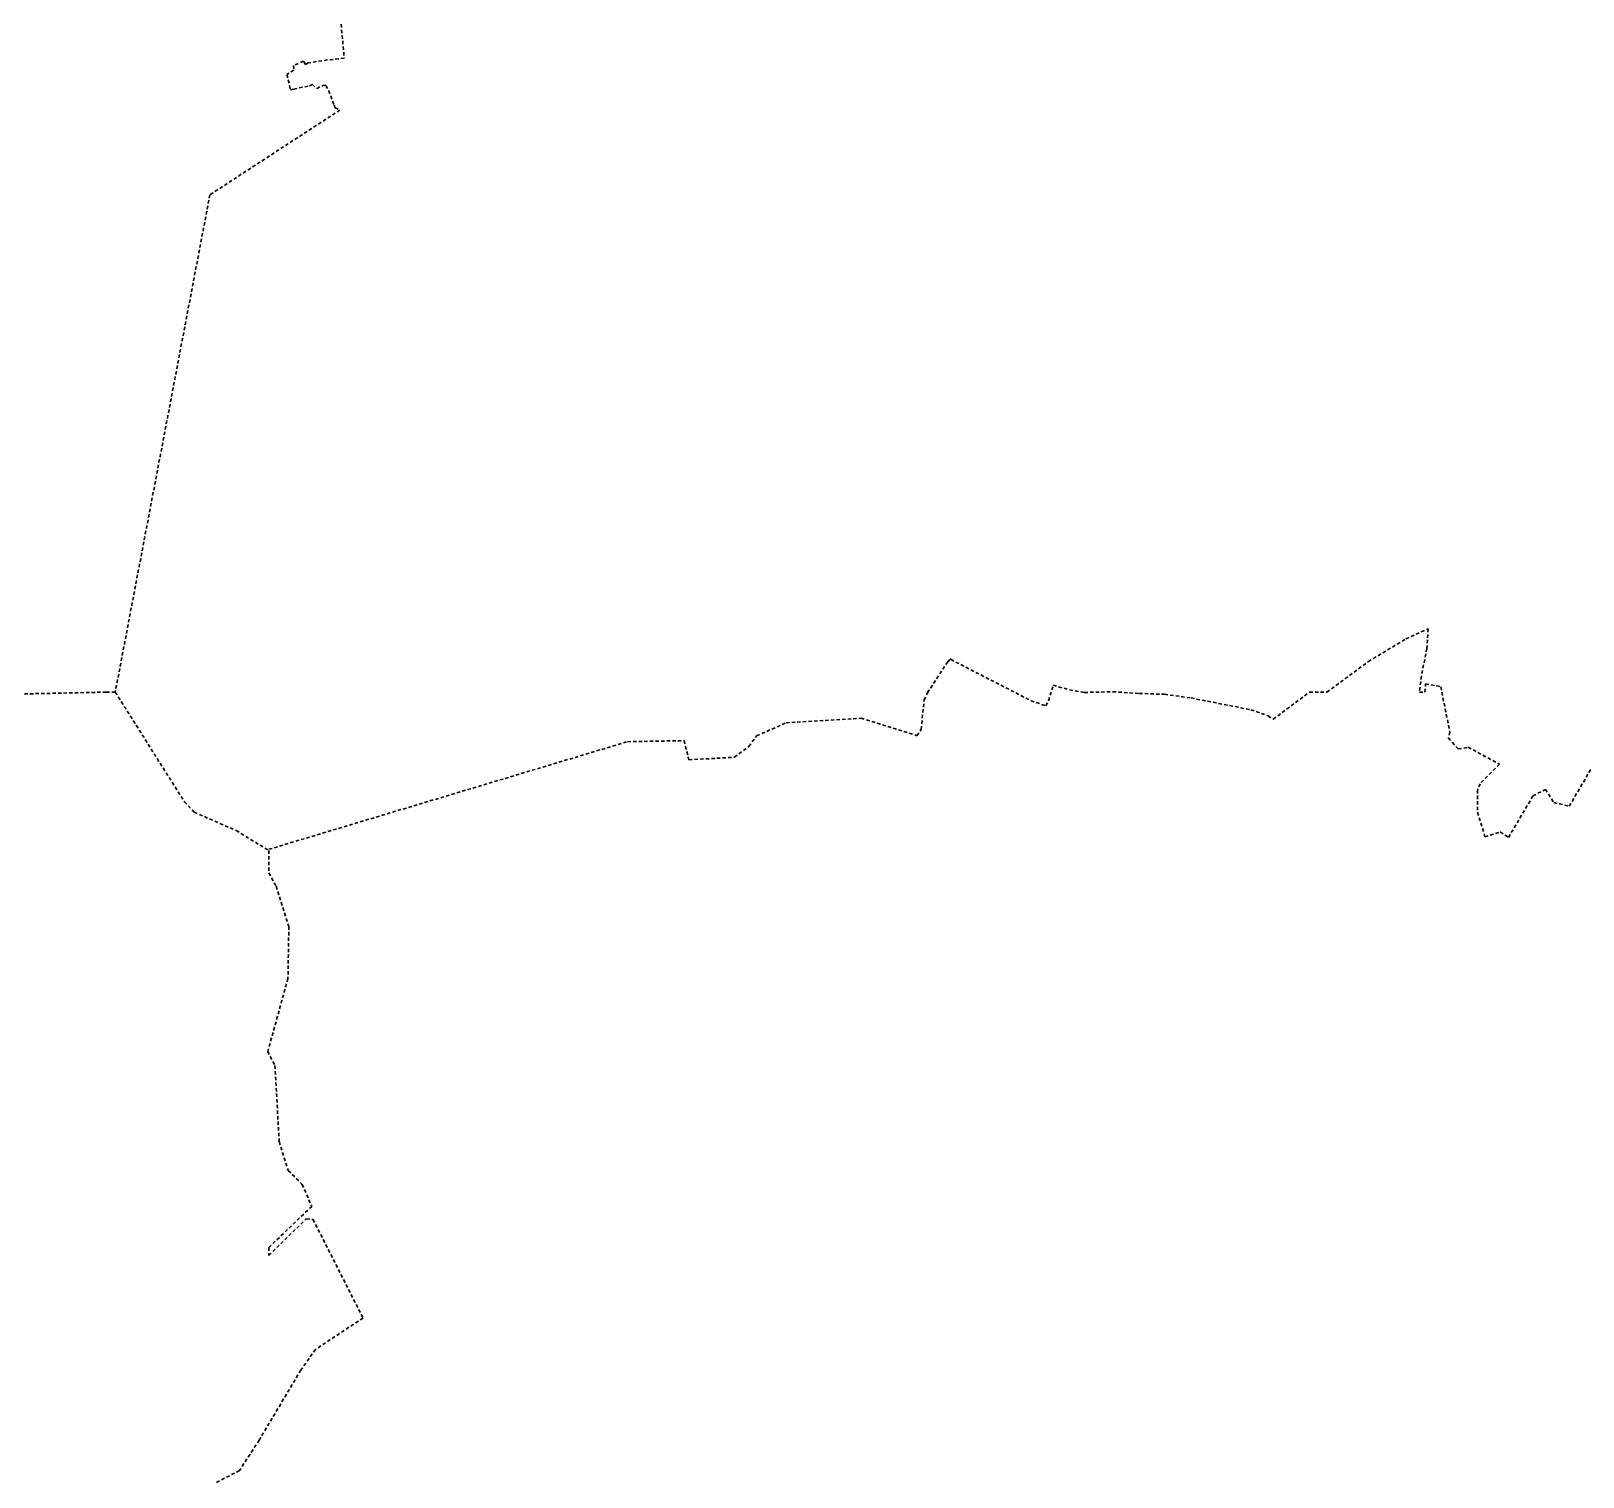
# Model space of a CAD drawing. Header units: metres. Extents: x 542180 to 550635, y 1840441 to 1846931.
# Drawn here: x 547858 to 548786, y 1842531 to 1843395 of the extents above; entities that cross this region are included whole.
import ezdxf

# ---------------------------------------------------------------- set-up
doc = ezdxf.new("R2010")
doc.units = ezdxf.units.M
doc.header["$MEASUREMENT"] = 0
doc.linetypes.add('DGN Style 2', pattern=[3.355162, 2.013097, -1.342065])
doc.layers.add('Level 34', color=7, linetype='Continuous', lineweight=0)

msp = doc.modelspace()

# ---------------------------------------------------------------- linework, layer by layer
at = {"layer": 'Level 34', "color": 2, "linetype": 'DGN Style 2', "lineweight": 30}
for p, q in [((548042.95, 1843402.89), (548045.12, 1843379.23)), ((548020.72, 1843377.36), (548014.86, 1843374.85)), ((548014.86, 1843374.85), (548014.87, 1843372.12)), ((548021.95, 1843375.46), (548020.72, 1843377.36)), ((548023.59, 1843376.48), (548021.95, 1843375.46)), ((548035.12, 1843378.17), (548023.59, 1843376.48)), ((548045.12, 1843379.23), (548035.12, 1843378.17)), ((548014.87, 1843372.12), (548010.87, 1843369.46)), ((548010.87, 1843369.46), (548012.99, 1843360.36)), ((548012.99, 1843360.36), (548014.95, 1843360.68)), ((548014.95, 1843360.68), (548024.43, 1843362.73)), ((548024.43, 1843362.73), (548026.08, 1843363.38)), ((548026.08, 1843363.38), (548028.69, 1843361.18)), ((548028.69, 1843361.18), (548032.89, 1843363.03)), ((548032.89, 1843363.03), (548034.13, 1843362.85)), ((548034.13, 1843362.85), (548035.86, 1843359.76)), ((548035.86, 1843359.76), (548039.01, 1843351.18)), ((548042.57, 1843348.21), (547964.78, 1843297.52)), ((548039.01, 1843351.18), (548039.67, 1843349.54)), ((548039.67, 1843349.54), (548042.57, 1843348.21)), ((547964.78, 1843297.52), (547908.15, 1843000)), ((548657.72, 1843018.31), (548680.2, 1843031.9)), ((548680.2, 1843031.9), (548693.44, 1843037.91)), ((548693.44, 1843037.91), (548692.72, 1843026.17)), ((548692.72, 1843026.17), (548689.38, 1843009.61)), ((548393.96, 1842999.61), (548406.07, 1843018.12)), ((548406.07, 1843018.12), (548407.64, 1843019.83)), ((548407.64, 1843019.83), (548408.05, 1843019.5)), ((548408.05, 1843019.5), (548455.91, 1842994.84)), ((548632.91, 1843000), (548657.72, 1843018.31)), ((548466.36, 1842994.88), (548469.21, 1843004.18)), ((548469.21, 1843004.18), (548479.03, 1843001.28)), ((548689.38, 1843009.61), (548688.25, 1843000)), ((548691.5, 1843000), (548691.93, 1843004.94)), ((548691.93, 1843004.94), (548700.97, 1843003.22)), ((548700.97, 1843003.22), (548706.45, 1842976.13)), ((548777.82, 1842931.73), (548822.19, 1843007.78)), ((547902.76, 1843000), (547372.96, 1842988.42)), ((547908.15, 1843000), (547902.76, 1843000)), ((547908.15, 1843000), (547949.56, 1842934.43)), ((548390.24, 1842977.72), (548391.92, 1842995.24)), ((548391.92, 1842995.24), (548393.96, 1842999.61)), ((548455.91, 1842994.84), (548464.77, 1842991.8)), ((548464.77, 1842991.8), (548466.36, 1842994.88)), ((548479.03, 1843001.28), (548487.87, 1842999.82)), ((548487.87, 1842999.82), (548504.84, 1843000.24)), ((548504.84, 1843000.24), (548520.63, 1842999.21)), ((548520.63, 1842999.21), (548535.83, 1842998.7)), ((548535.83, 1842998.7), (548551.62, 1842996.52)), ((548551.62, 1842996.52), (548587.43, 1842989.47)), ((548600.76, 1842983.76), (548622.43, 1843000)), ((548622.43, 1843000), (548632.91, 1843000)), ((548688.25, 1843000), (548691.5, 1843000)), ((548309.4, 1842981.67), (548354.28, 1842984.34)), ((548354.28, 1842984.34), (548387.69, 1842973.94)), ((548587.43, 1842989.47), (548597.75, 1842985.79)), ((548597.75, 1842985.79), (548600.76, 1842983.76)), ((548291.76, 1842973.8), (548309.4, 1842981.67)), ((548387.69, 1842973.94), (548390.24, 1842977.72)), ((548706.45, 1842976.13), (548705.56, 1842972.52)), ((548000, 1842905.96), (548214.53, 1842970.36)), ((548214.53, 1842970.36), (548248.4, 1842970.97)), ((548248.4, 1842970.97), (548251.31, 1842959.52)), ((548278.56, 1842961.03), (548287.03, 1842967.55)), ((548287.03, 1842967.55), (548291.76, 1842973.8)), ((548705.56, 1842972.52), (548711.48, 1842965.99)), ((548711.48, 1842965.99), (548717.36, 1842967)), ((548717.36, 1842967), (548736.07, 1842956.86)), ((548251.31, 1842959.52), (548278.56, 1842961.03)), ((548736.07, 1842956.86), (548724.57, 1842945.19)), ((548724.57, 1842945.19), (548722.91, 1842941.42)), ((548722.91, 1842941.42), (548723, 1842928.1)), ((548741.48, 1842913.05), (548756.17, 1842937.9)), ((548756.17, 1842937.9), (548763.63, 1842941.81)), ((548763.63, 1842941.81), (548768.59, 1842933.94)), ((547949.56, 1842934.43), (547955.39, 1842928.19)), ((547955.39, 1842928.19), (547980.5, 1842917.19)), ((548768.59, 1842933.94), (548777.82, 1842931.73)), ((548723, 1842928.1), (548727.43, 1842913.46)), ((547980.5, 1842917.19), (548000, 1842905.22)), ((548727.43, 1842913.46), (548736.62, 1842916.38)), ((548736.62, 1842916.38), (548741.48, 1842913.05)), ((548000, 1842905.22), (548000, 1842891.88)), ((548000, 1842891.88), (548004.39, 1842883.87)), ((548004.39, 1842883.87), (548011.97, 1842859.87)), ((548011.97, 1842859.87), (548011.44, 1842828.72)), ((548011.44, 1842828.72), (547999.38, 1842784.94)), ((547999.38, 1842784.94), (548003.65, 1842776.57)), ((548003.65, 1842776.57), (548006.24, 1842731.09)), ((548006.24, 1842731.09), (548011.67, 1842713.81)), ((548011.67, 1842713.81), (548020.03, 1842705.54)), ((548020.03, 1842705.54), (548025.7, 1842692.4)), ((548025.7, 1842692.4), (548000, 1842667.8)), ((548000, 1842662.99), (548022.44, 1842684.97)), ((548022.44, 1842684.97), (548026.47, 1842684.53)), ((548026.47, 1842684.53), (548056.35, 1842625.57)), ((548000, 1842667.8), (548000, 1842662.99)), ((548056.35, 1842625.57), (548027.92, 1842606.83)), ((548027.92, 1842606.83), (548019.16, 1842594.46)), ((548019.16, 1842594.46), (547994.24, 1842552.55)), ((547994.24, 1842552.55), (547982.43, 1842534.38)), ((547982.43, 1842534.38), (547967.67, 1842526.64))]:
    msp.add_line(p, q, dxfattribs=at)

doc.saveas('drawing.dxf')
